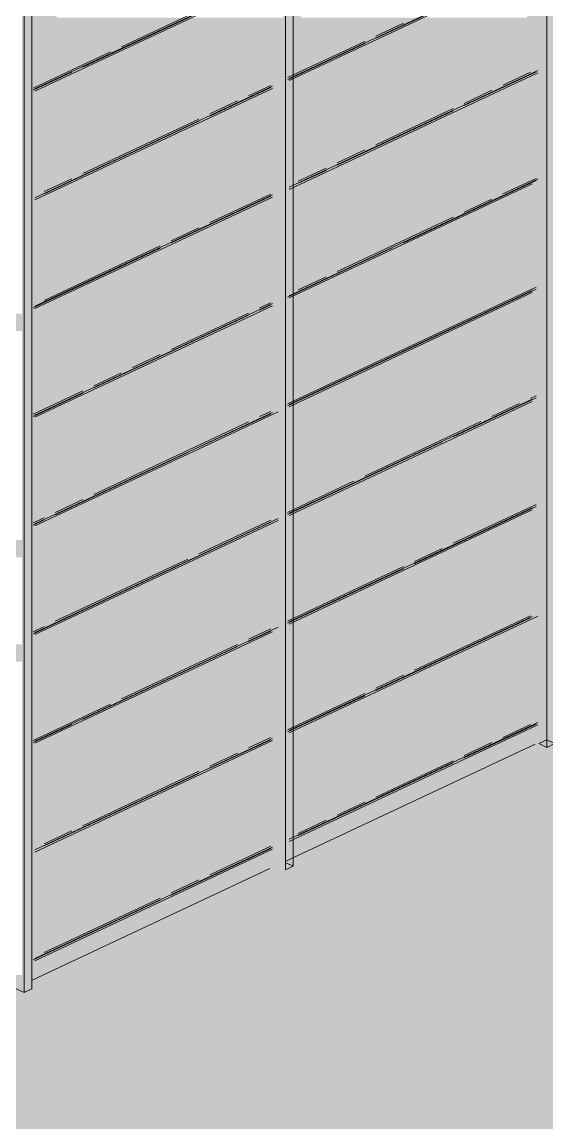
# Model space of a CAD drawing. Header units: millimetres. Extents: x 5 to 1315, y 5 to 292.
# Drawn here: x 1124.16 to 1129.18, y 208.25 to 218.79 of the extents above; entities that cross this region are included whole.
import ezdxf

# ---------------------------------------------------------------- set-up
doc = ezdxf.new("R2010")
doc.units = ezdxf.units.MM
doc.layers.add('EXISTING', color=7, linetype='Continuous')
doc.layers.add('IMAGES', color=7, linetype='Continuous')

# ---------------------------------------------------------------- blocks, each defined once
blk = doc.blocks.new('SHEET_03')
at = {"layer": 'EXISTING', "color": 250, "lineweight": 9}
for p, q in [((229.178, 211.917), (229.178, 228.568)), ((229.178, 228.498), (229.178, 211.846)), ((226.678, 210.743), (226.678, 227.395)), ((226.678, 227.324), (226.678, 210.673)), ((226.753, 210.708), (226.753, 227.359)), ((224.177, 226.15), (224.177, 209.499)), ((224.252, 209.534), (224.252, 226.185)), ((226.712, 218.23), (229.091, 219.347)), ((226.712, 218.251), (229.039, 219.343)), ((227.542, 218.635), (229.022, 219.33)), ((224.28, 218.15), (226.607, 219.242)), ((224.28, 218.129), (226.554, 219.196)), ((226.537, 219.225), (225.109, 218.555)), ((224.739, 218.36), (226.22, 219.055)), ((227.806, 218.78), (227.542, 218.656)), ((227.436, 218.606), (226.696, 218.259)), ((226.696, 218.238), (227.436, 218.586)), ((225.004, 218.505), (224.264, 218.158)), ((224.264, 218.137), (224.634, 218.311)), ((226.712, 217.21), (229.091, 218.327)), ((226.712, 217.189), (229.091, 218.306)), ((228.387, 217.992), (229.075, 218.314)), ((229.022, 218.31), (228.758, 218.186)), ((224.28, 217.109), (226.554, 218.177)), ((224.28, 217.088), (226.554, 218.156)), ((225.955, 217.891), (226.537, 218.164)), ((226.537, 218.184), (226.325, 218.085)), ((228.652, 218.137), (228.387, 218.012)), ((226.22, 218.035), (225.955, 217.911)), ((227.171, 217.421), (228.282, 217.942)), ((228.282, 217.963), (227.542, 217.615)), ((224.369, 217.146), (225.85, 217.841)), ((225.85, 217.862), (224.739, 217.34)), ((227.436, 217.566), (227.171, 217.442)), ((227.066, 217.392), (226.801, 217.268)), ((226.801, 217.247), (227.066, 217.371)), ((224.634, 217.291), (224.369, 217.167)), ((226.712, 216.17), (229.091, 217.287)), ((227.806, 216.678), (229.075, 217.274)), ((229.075, 217.294), (228.758, 217.145)), ((226.712, 216.149), (229.039, 217.241)), ((224.28, 216.069), (226.554, 217.136)), ((224.28, 216.048), (226.554, 217.115)), ((225.585, 216.676), (226.537, 217.123)), ((226.537, 217.144), (225.955, 216.871)), ((228.652, 217.096), (228.387, 216.972)), ((228.282, 216.922), (227.171, 216.401)), ((225.85, 216.821), (225.585, 216.697)), ((224.264, 216.056), (225.48, 216.626)), ((225.48, 216.647), (224.369, 216.126)), ((226.696, 216.157), (227.7, 216.628)), ((227.066, 216.351), (226.801, 216.227)), ((229.075, 216.254), (226.696, 215.137)), ((226.696, 215.116), (229.075, 216.233)), ((226.712, 215.129), (229.039, 216.221)), ((226.712, 215.108), (229.039, 216.2)), ((224.28, 215.028), (226.554, 216.095)), ((226.537, 216.103), (226.431, 216.053)), ((224.28, 215.007), (226.554, 216.074)), ((226.325, 216.004), (225.585, 215.656)), ((226.431, 216.032), (226.537, 216.082)), ((224.845, 215.288), (226.325, 215.983)), ((225.48, 215.607), (225.215, 215.482)), ((225.109, 215.433), (224.845, 215.309)), ((224.739, 215.259), (224.264, 215.036)), ((224.264, 215.015), (224.739, 215.238)), ((226.712, 214.088), (229.039, 215.18)), ((226.712, 214.067), (229.039, 215.159)), ((228.282, 214.82), (229.075, 215.192)), ((229.075, 215.213), (229.022, 215.188)), ((224.28, 213.966), (226.607, 215.058)), ((224.28, 213.987), (226.554, 215.054)), ((225.85, 214.719), (226.537, 215.041)), ((226.537, 215.062), (226.431, 215.013)), ((228.916, 215.138), (228.652, 215.014)), ((226.325, 214.963), (224.845, 214.268)), ((228.546, 214.965), (227.436, 214.443)), ((226.696, 214.075), (228.176, 214.77)), ((224.475, 214.073), (225.744, 214.669)), ((227.33, 214.394), (226.696, 214.096)), ((224.739, 214.218), (224.475, 214.094)), ((226.712, 213.047), (229.039, 214.14)), ((226.712, 213.027), (229.039, 214.119)), ((227.912, 213.605), (229.075, 214.151)), ((229.075, 214.172), (228.282, 213.8)), ((224.369, 214.045), (224.264, 213.995)), ((224.264, 213.974), (224.369, 214.024)), ((224.264, 212.933), (226.537, 214.001)), ((224.28, 212.946), (226.607, 214.039)), ((224.28, 212.926), (226.607, 214.018)), ((226.537, 214.022), (225.85, 213.699)), ((228.176, 213.75), (227.912, 213.626)), ((225.744, 213.649), (224.475, 213.053)), ((227.806, 213.577), (226.696, 213.055)), ((226.696, 213.034), (227.806, 213.556)), ((226.712, 211.986), (229.091, 213.103)), ((226.712, 212.007), (229.039, 213.099)), ((227.542, 212.391), (229.022, 213.086)), ((229.022, 213.107), (227.912, 212.585)), ((224.369, 213.004), (224.264, 212.954)), ((224.28, 211.906), (226.607, 212.998)), ((224.28, 211.885), (226.554, 212.952)), ((226.537, 212.981), (226.325, 212.882)), ((226.325, 212.861), (226.537, 212.96)), ((226.22, 212.832), (225.109, 212.311)), ((224.739, 212.116), (226.22, 212.811)), ((227.806, 212.536), (227.542, 212.412)), ((227.436, 212.362), (226.696, 212.015)), ((226.696, 211.994), (227.436, 212.341)), ((225.004, 212.261), (224.264, 211.913)), ((224.264, 211.893), (224.634, 212.066)), ((226.712, 210.966), (229.091, 212.083)), ((226.712, 210.945), (229.091, 212.062)), ((228.387, 211.747), (229.075, 212.07)), ((229.022, 212.066), (228.758, 211.942)), ((224.28, 210.865), (226.554, 211.932)), ((224.28, 210.844), (226.554, 211.911)), ((225.955, 211.646), (226.537, 211.919)), ((226.537, 211.94), (226.325, 211.841)), ((229.066, 211.876), (226.687, 210.759)), ((228.652, 211.892), (228.387, 211.768)), ((229.103, 211.882), (229.178, 211.917)), ((229.178, 211.846), (229.103, 211.882)), ((229.178, 211.917), (229.253, 211.882)), ((229.253, 211.882), (229.178, 211.846)), ((226.22, 211.791), (225.955, 211.667)), ((226.801, 211.003), (228.282, 211.698)), ((228.282, 211.718), (227.542, 211.371)), ((224.369, 210.902), (225.85, 211.597)), ((225.85, 211.617), (224.739, 211.096)), ((227.436, 211.321), (227.171, 211.197)), ((227.066, 211.148), (226.801, 211.023)), ((224.634, 211.046), (224.369, 210.922)), ((224.28, 209.824), (226.554, 210.892)), ((224.28, 209.803), (226.554, 210.871)), ((225.585, 210.432), (226.537, 210.879)), ((226.537, 210.899), (225.955, 210.626)), ((226.678, 210.743), (226.753, 210.708)), ((226.529, 210.685), (224.255, 209.617)), ((226.753, 210.708), (226.678, 210.673)), ((225.85, 210.577), (225.585, 210.453)), ((225.48, 210.403), (224.369, 209.882)), ((224.264, 209.811), (225.48, 210.382)), ((224.177, 209.499), (224.102, 209.534)), ((224.252, 209.534), (224.177, 209.499))]:
    blk.add_line(p, q, dxfattribs=at)
at = {"layer": 'IMAGES', "color": 7}
for points in [[(229.157, 214.167), (229.323, 214.167), (229.157, 226.5), (229.323, 226.5)], [(226.657, 218.167), (226.824, 218.167), (226.657, 222.167), (226.824, 222.167)], [(224.158, 217.167), (224.324, 217.167), (224.158, 220), (224.324, 220)], [(224.324, 218.333), (224.491, 218.333), (224.324, 219.167), (224.491, 219.167)], [(228.99, 218.333), (229.157, 218.333), (228.99, 219), (229.157, 219)], [(224.491, 218.667), (225.324, 218.667), (224.491, 218.833), (225.324, 218.833)], [(225.324, 218.667), (225.991, 218.667), (225.324, 218.833), (225.991, 218.833)], [(225.991, 218.667), (226.49, 218.667), (225.991, 218.833), (226.49, 218.833)], [(226.49, 218.167), (226.657, 218.167), (226.49, 218.833), (226.657, 218.833)], [(226.824, 218.667), (227.657, 218.667), (226.824, 218.833), (227.657, 218.833)], [(227.657, 218.667), (228.323, 218.667), (227.657, 218.833), (228.323, 218.833)], [(228.323, 218.667), (228.99, 218.667), (228.323, 218.833), (228.99, 218.833)], [(224.491, 218.5), (224.991, 218.5), (224.491, 218.667), (224.991, 218.667)], [(224.991, 218.5), (225.324, 218.5), (224.991, 218.667), (225.324, 218.667)], [(225.324, 218.5), (225.491, 218.5), (225.324, 218.667), (225.491, 218.667)], [(225.491, 218.5), (225.657, 218.5), (225.491, 218.667), (225.657, 218.667)], [(225.657, 218.5), (226.49, 218.5), (225.657, 218.667), (226.49, 218.667)], [(226.824, 218.5), (227.157, 218.5), (226.824, 218.667), (227.157, 218.667)], [(227.157, 218.5), (227.99, 218.5), (227.157, 218.667), (227.99, 218.667)], [(227.99, 218.5), (228.99, 218.5), (227.99, 218.667), (228.99, 218.667)], [(224.491, 218.333), (224.657, 218.333), (224.491, 218.5), (224.657, 218.5)], [(224.657, 218.333), (225.324, 218.333), (224.657, 218.5), (225.324, 218.5)], [(225.324, 218.333), (226.49, 218.333), (225.324, 218.5), (226.49, 218.5)], [(226.824, 218.333), (226.99, 218.333), (226.824, 218.5), (226.99, 218.5)], [(226.99, 218.333), (227.657, 218.333), (226.99, 218.5), (227.657, 218.5)], [(227.657, 218.333), (228.99, 218.333), (227.657, 218.5), (228.99, 218.5)], [(224.324, 218), (224.657, 218), (224.324, 218.333), (224.657, 218.333)], [(224.657, 218.167), (224.824, 218.167), (224.657, 218.333), (224.824, 218.333)], [(224.824, 218.167), (224.991, 218.167), (224.824, 218.333), (224.991, 218.333)], [(224.991, 218.167), (226.49, 218.167), (224.991, 218.333), (226.49, 218.333)], [(226.824, 218.167), (227.157, 218.167), (226.824, 218.333), (227.157, 218.333)], [(227.157, 218.167), (228.823, 218.167), (227.157, 218.333), (228.823, 218.333)], [(228.823, 218.167), (229.157, 218.167), (228.823, 218.333), (229.157, 218.333)], [(224.657, 218), (226.157, 218), (224.657, 218.167), (226.157, 218.167)], [(226.157, 218), (226.49, 218), (226.157, 218.167), (226.49, 218.167)], [(226.49, 218), (226.824, 218), (226.49, 218.167), (226.824, 218.167)], [(226.824, 218), (228.323, 218), (226.824, 218.167), (228.323, 218.167)], [(228.323, 218), (229.157, 218), (228.323, 218.167), (229.157, 218.167)], [(224.324, 217.333), (224.491, 217.333), (224.324, 218), (224.491, 218)], [(224.491, 217.833), (225.824, 217.833), (224.491, 218), (225.824, 218)], [(225.824, 217.833), (226.657, 217.833), (225.824, 218), (226.657, 218)], [(226.657, 217.167), (226.824, 217.167), (226.657, 218), (226.824, 218)], [(226.824, 217.833), (227.99, 217.833), (226.824, 218), (227.99, 218)], [(227.99, 217.833), (228.657, 217.833), (227.99, 218), (228.657, 218)], [(228.657, 217.833), (228.99, 217.833), (228.657, 218), (228.99, 218)], [(228.99, 217.167), (229.157, 217.167), (228.99, 218), (229.157, 218)], [(224.491, 217.667), (225.491, 217.667), (224.491, 217.833), (225.491, 217.833)], [(225.491, 217.667), (226.157, 217.667), (225.491, 217.833), (226.157, 217.833)], [(226.157, 217.667), (226.49, 217.667), (226.157, 217.833), (226.49, 217.833)], [(226.49, 217.167), (226.657, 217.167), (226.49, 217.833), (226.657, 217.833)], [(226.824, 217.667), (227.824, 217.667), (226.824, 217.833), (227.824, 217.833)], [(227.824, 217.667), (228.323, 217.667), (227.824, 217.833), (228.323, 217.833)], [(228.323, 217.667), (228.99, 217.667), (228.323, 217.833), (228.99, 217.833)], [(224.491, 217.5), (224.991, 217.5), (224.491, 217.667), (224.991, 217.667)], [(224.991, 217.5), (225.824, 217.5), (224.991, 217.667), (225.824, 217.667)], [(225.824, 217.5), (226.49, 217.5), (225.824, 217.667), (226.49, 217.667)], [(226.824, 217.5), (227.324, 217.5), (226.824, 217.667), (227.324, 217.667)], [(227.324, 217.5), (227.99, 217.5), (227.324, 217.667), (227.99, 217.667)], [(227.99, 217.5), (228.99, 217.5), (227.99, 217.667), (228.99, 217.667)], [(224.491, 217.333), (224.824, 217.333), (224.491, 217.5), (224.824, 217.5)], [(224.824, 217.333), (224.991, 217.333), (224.824, 217.5), (224.991, 217.5)], [(224.991, 217.333), (225.157, 217.333), (224.991, 217.5), (225.157, 217.5)], [(225.157, 217.333), (225.491, 217.333), (225.157, 217.5), (225.491, 217.5)], [(225.491, 217.333), (226.49, 217.333), (225.491, 217.5), (226.49, 217.5)], [(226.824, 217.333), (226.99, 217.333), (226.824, 217.5), (226.99, 217.5)], [(226.99, 217.333), (227.657, 217.333), (226.99, 217.5), (227.657, 217.5)], [(227.657, 217.333), (228.99, 217.333), (227.657, 217.5), (228.99, 217.5)], [(224.324, 217.167), (225.157, 217.167), (224.324, 217.333), (225.157, 217.333)], [(225.157, 217.167), (226.49, 217.167), (225.157, 217.333), (226.49, 217.333)], [(226.824, 217.167), (227.324, 217.167), (226.824, 217.333), (227.324, 217.333)], [(227.324, 217.167), (228.99, 217.167), (227.324, 217.333), (228.99, 217.333)], [(224.158, 217), (224.491, 217), (224.158, 217.167), (224.491, 217.167)], [(224.491, 217), (224.657, 217), (224.491, 217.167), (224.657, 217.167)], [(224.657, 217), (226.324, 217), (224.657, 217.167), (226.324, 217.167)], [(226.324, 217), (226.49, 217), (226.324, 217.167), (226.49, 217.167)], [(226.49, 217), (226.824, 217), (226.49, 217.167), (226.824, 217.167)], [(226.824, 217), (228.657, 217), (226.824, 217.167), (228.657, 217.167)], [(228.657, 217), (229.157, 217), (228.657, 217.167), (229.157, 217.167)], [(224.158, 216.167), (224.324, 216.167), (224.158, 217), (224.324, 217)], [(224.324, 216.167), (224.491, 216.167), (224.324, 217), (224.491, 217)], [(224.491, 216.833), (225.991, 216.833), (224.491, 217), (225.991, 217)], [(225.991, 216.833), (226.657, 216.833), (225.991, 217), (226.657, 217)], [(226.657, 216.167), (226.824, 216.167), (226.657, 217), (226.824, 217)], [(226.824, 216.833), (228.157, 216.833), (226.824, 217), (228.157, 217)], [(228.157, 216.833), (228.823, 216.833), (228.157, 217), (228.823, 217)], [(228.823, 216.833), (228.99, 216.833), (228.823, 217), (228.99, 217)], [(228.99, 216.167), (229.157, 216.167), (228.99, 217), (229.157, 217)], [(224.491, 216.667), (225.657, 216.667), (224.491, 216.833), (225.657, 216.833)], [(225.657, 216.667), (226.324, 216.667), (225.657, 216.833), (226.324, 216.833)], [(226.324, 216.667), (226.49, 216.667), (226.324, 216.833), (226.49, 216.833)], [(226.49, 216.167), (226.657, 216.167), (226.49, 216.833), (226.657, 216.833)], [(226.824, 216.667), (227.824, 216.667), (226.824, 216.833), (227.824, 216.833)], [(227.824, 216.667), (228.49, 216.667), (227.824, 216.833), (228.49, 216.833)], [(228.49, 216.667), (228.99, 216.667), (228.49, 216.833), (228.99, 216.833)], [(224.491, 216.5), (225.157, 216.5), (224.491, 216.667), (225.157, 216.667)], [(225.157, 216.5), (225.991, 216.5), (225.157, 216.667), (225.991, 216.667)], [(225.991, 216.5), (226.49, 216.5), (225.991, 216.667), (226.49, 216.667)], [(226.824, 216.5), (227.49, 216.5), (226.824, 216.667), (227.49, 216.667)], [(227.49, 216.5), (227.99, 216.5), (227.49, 216.667), (227.99, 216.667)], [(227.99, 216.5), (228.99, 216.5), (227.99, 216.667), (228.99, 216.667)], [(224.491, 216.333), (224.824, 216.333), (224.491, 216.5), (224.824, 216.5)], [(224.824, 216.333), (225.491, 216.333), (224.824, 216.5), (225.491, 216.5)], [(225.491, 216.333), (226.49, 216.333), (225.491, 216.5), (226.49, 216.5)], [(226.824, 216.333), (227.157, 216.333), (226.824, 216.5), (227.157, 216.5)], [(227.157, 216.333), (227.657, 216.333), (227.157, 216.5), (227.657, 216.5)], [(227.657, 216.333), (228.99, 216.333), (227.657, 216.5), (228.99, 216.5)], [(224.491, 216.167), (224.657, 216.167), (224.491, 216.333), (224.657, 216.333)], [(224.657, 216.167), (225.157, 216.167), (224.657, 216.333), (225.157, 216.333)], [(225.157, 216.167), (226.49, 216.167), (225.157, 216.333), (226.49, 216.333)], [(226.824, 216.167), (227.324, 216.167), (226.824, 216.333), (227.324, 216.333)], [(227.324, 216.167), (228.99, 216.167), (227.324, 216.333), (228.99, 216.333)], [(224.158, 216), (224.491, 216), (224.158, 216.167), (224.491, 216.167)], [(224.491, 216), (224.824, 216), (224.491, 216.167), (224.824, 216.167)], [(224.824, 216), (226.324, 216), (224.824, 216.167), (226.324, 216.167)], [(226.324, 216), (226.49, 216), (226.324, 216.167), (226.49, 216.167)], [(226.49, 216), (226.824, 216), (226.49, 216.167), (226.824, 216.167)], [(226.824, 216), (226.99, 216), (226.824, 216.167), (226.99, 216.167)], [(226.99, 216), (228.49, 216), (226.99, 216.167), (228.49, 216.167)], [(228.49, 216), (229.157, 216), (228.49, 216.167), (229.157, 216.167)], [(223.991, 215.833), (224.324, 215.833), (223.991, 216), (224.324, 216)], [(224.324, 215.167), (224.491, 215.167), (224.324, 216), (224.491, 216)], [(224.491, 215.833), (225.991, 215.833), (224.491, 216), (225.991, 216)], [(225.991, 215.833), (226.657, 215.833), (225.991, 216), (226.657, 216)], [(226.657, 210.667), (226.824, 210.667), (226.657, 216), (226.824, 216)], [(226.824, 215.833), (228.157, 215.833), (226.824, 216), (228.157, 216)], [(228.157, 215.833), (228.823, 215.833), (228.157, 216), (228.823, 216)], [(228.823, 215.833), (228.99, 215.833), (228.823, 216), (228.99, 216)], [(228.99, 215.167), (229.157, 215.167), (228.99, 216), (229.157, 216)], [(224.158, 213.833), (224.324, 213.833), (224.158, 215.833), (224.324, 215.833)], [(224.491, 215.667), (225.824, 215.667), (224.491, 215.833), (225.824, 215.833)], [(225.824, 215.667), (226.324, 215.667), (225.824, 215.833), (226.324, 215.833)], [(226.324, 215.667), (226.49, 215.667), (226.324, 215.833), (226.49, 215.833)], [(226.49, 215), (226.657, 215), (226.49, 215.833), (226.657, 215.833)], [(226.824, 215.667), (227.99, 215.667), (226.824, 215.833), (227.99, 215.833)], [(227.99, 215.667), (228.49, 215.667), (227.99, 215.833), (228.49, 215.833)], [(228.49, 215.667), (228.99, 215.667), (228.49, 215.833), (228.99, 215.833)], [(224.491, 215.5), (225.324, 215.5), (224.491, 215.667), (225.324, 215.667)], [(225.324, 215.5), (225.991, 215.5), (225.324, 215.667), (225.991, 215.667)], [(225.991, 215.5), (226.49, 215.5), (225.991, 215.667), (226.49, 215.667)], [(226.824, 215.5), (227.49, 215.5), (226.824, 215.667), (227.49, 215.667)], [(227.49, 215.5), (228.157, 215.5), (227.49, 215.667), (228.157, 215.667)], [(228.157, 215.5), (228.99, 215.5), (228.157, 215.667), (228.99, 215.667)], [(224.491, 215.333), (224.824, 215.333), (224.491, 215.5), (224.824, 215.5)], [(224.824, 215.333), (225.657, 215.333), (224.824, 215.5), (225.657, 215.5)], [(225.657, 215.333), (226.49, 215.333), (225.657, 215.5), (226.49, 215.5)], [(226.824, 215.333), (227.157, 215.333), (226.824, 215.5), (227.157, 215.5)], [(227.157, 215.333), (227.824, 215.333), (227.157, 215.5), (227.824, 215.5)], [(227.824, 215.333), (228.99, 215.333), (227.824, 215.5), (228.99, 215.5)], [(224.491, 215.167), (224.657, 215.167), (224.491, 215.333), (224.657, 215.333)], [(224.657, 215.167), (225.324, 215.167), (224.657, 215.333), (225.324, 215.333)], [(225.324, 215.167), (226.49, 215.167), (225.324, 215.333), (226.49, 215.333)], [(226.824, 215.167), (227.49, 215.167), (226.824, 215.333), (227.49, 215.333)], [(227.49, 215.167), (228.99, 215.167), (227.49, 215.333), (228.99, 215.333)], [(224.324, 215), (224.824, 215), (224.324, 215.167), (224.824, 215.167)], [(224.824, 215), (226.49, 215), (224.824, 215.167), (226.49, 215.167)], [(226.824, 215), (227.157, 215), (226.824, 215.167), (227.157, 215.167)], [(227.157, 215), (228.657, 215), (227.157, 215.167), (228.657, 215.167)], [(228.657, 215), (229.157, 215), (228.657, 215.167), (229.157, 215.167)], [(224.324, 214.167), (224.491, 214.167), (224.324, 215), (224.491, 215)], [(224.491, 214.833), (225.991, 214.833), (224.491, 215), (225.991, 215)], [(225.991, 214.833), (226.657, 214.833), (225.991, 215), (226.657, 215)], [(226.824, 214.833), (228.323, 214.833), (226.824, 215), (228.323, 215)], [(228.323, 214.833), (229.157, 214.833), (228.323, 215), (229.157, 215)], [(224.491, 214.667), (225.657, 214.667), (224.491, 214.833), (225.657, 214.833)], [(225.657, 214.667), (225.991, 214.667), (225.657, 214.833), (225.991, 214.833)], [(225.991, 214.667), (226.157, 214.667), (225.991, 214.833), (226.157, 214.833)], [(226.157, 214.667), (226.324, 214.667), (226.157, 214.833), (226.324, 214.833)], [(226.324, 214.667), (226.49, 214.667), (226.324, 214.833), (226.49, 214.833)], [(226.49, 214), (226.657, 214), (226.49, 214.833), (226.657, 214.833)], [(226.824, 214.667), (227.99, 214.667), (226.824, 214.833), (227.99, 214.833)], [(227.99, 214.667), (228.49, 214.667), (227.99, 214.833), (228.49, 214.833)], [(228.49, 214.667), (228.99, 214.667), (228.49, 214.833), (228.99, 214.833)], [(228.99, 214.167), (229.157, 214.167), (228.99, 214.833), (229.157, 214.833)], [(224.491, 214.5), (225.491, 214.5), (224.491, 214.667), (225.491, 214.667)], [(225.491, 214.5), (225.991, 214.5), (225.491, 214.667), (225.991, 214.667)], [(225.991, 214.5), (226.49, 214.5), (225.991, 214.667), (226.49, 214.667)], [(226.824, 214.5), (227.657, 214.5), (226.824, 214.667), (227.657, 214.667)], [(227.657, 214.5), (228.157, 214.5), (227.657, 214.667), (228.157, 214.667)], [(228.157, 214.5), (228.99, 214.5), (228.157, 214.667), (228.99, 214.667)], [(224.491, 214.333), (224.991, 214.333), (224.491, 214.5), (224.991, 214.5)], [(224.991, 214.333), (225.657, 214.333), (224.991, 214.5), (225.657, 214.5)], [(225.657, 214.333), (226.49, 214.333), (225.657, 214.5), (226.49, 214.5)], [(226.824, 214.333), (227.324, 214.333), (226.824, 214.5), (227.324, 214.5)], [(227.324, 214.333), (227.99, 214.333), (227.324, 214.5), (227.99, 214.5)], [(227.99, 214.333), (228.99, 214.333), (227.99, 214.5), (228.99, 214.5)], [(224.491, 214.167), (224.657, 214.167), (224.491, 214.333), (224.657, 214.333)], [(224.657, 214.167), (225.324, 214.167), (224.657, 214.333), (225.324, 214.333)], [(225.324, 214.167), (226.49, 214.167), (225.324, 214.333), (226.49, 214.333)], [(226.824, 214.167), (227.49, 214.167), (226.824, 214.333), (227.49, 214.333)], [(227.49, 214.167), (228.99, 214.167), (227.49, 214.333), (228.99, 214.333)], [(224.324, 214), (224.991, 214), (224.324, 214.167), (224.991, 214.167)], [(224.991, 214), (226.49, 214), (224.991, 214.167), (226.49, 214.167)], [(226.824, 214), (227.157, 214), (226.824, 214.167), (227.157, 214.167)], [(227.157, 214), (228.823, 214), (227.157, 214.167), (228.823, 214.167)], [(228.823, 214), (228.99, 214), (228.823, 214.167), (228.99, 214.167)], [(228.99, 214), (229.323, 214), (228.99, 214.167), (229.323, 214.167)], [(224.324, 213.833), (224.657, 213.833), (224.324, 214), (224.657, 214)], [(224.657, 213.833), (226.324, 213.833), (224.657, 214), (226.324, 214)], [(226.324, 213.833), (226.657, 213.833), (226.324, 214), (226.657, 214)], [(226.824, 213.833), (228.49, 213.833), (226.824, 214), (228.49, 214)], [(228.49, 213.833), (229.157, 213.833), (228.49, 214), (229.157, 214)], [(229.157, 212.167), (229.323, 212.167), (229.157, 214), (229.323, 214)], [(223.991, 213.667), (224.324, 213.667), (223.991, 213.833), (224.324, 213.833)], [(224.324, 213.167), (224.491, 213.167), (224.324, 213.833), (224.491, 213.833)], [(224.491, 213.667), (225.824, 213.667), (224.491, 213.833), (225.824, 213.833)], [(225.824, 213.667), (226.657, 213.667), (225.824, 213.833), (226.657, 213.833)], [(226.824, 213.667), (227.99, 213.667), (226.824, 213.833), (227.99, 213.833)], [(227.99, 213.667), (228.657, 213.667), (227.99, 213.833), (228.657, 213.833)], [(228.657, 213.667), (228.99, 213.667), (228.657, 213.833), (228.99, 213.833)], [(228.99, 213.167), (229.157, 213.167), (228.99, 213.833), (229.157, 213.833)], [(224.158, 212.833), (224.324, 212.833), (224.158, 213.667), (224.324, 213.667)], [(224.491, 213.5), (225.491, 213.5), (224.491, 213.667), (225.491, 213.667)], [(225.491, 213.5), (226.157, 213.5), (225.491, 213.667), (226.157, 213.667)], [(226.157, 213.5), (226.49, 213.5), (226.157, 213.667), (226.49, 213.667)], [(226.49, 213), (226.657, 213), (226.49, 213.667), (226.657, 213.667)], [(226.824, 213.5), (227.657, 213.5), (226.824, 213.667), (227.657, 213.667)], [(227.657, 213.5), (228.323, 213.5), (227.657, 213.667), (228.323, 213.667)], [(228.323, 213.5), (228.99, 213.5), (228.323, 213.667), (228.99, 213.667)], [(224.491, 213.333), (225.157, 213.333), (224.491, 213.5), (225.157, 213.5)], [(225.157, 213.333), (225.824, 213.333), (225.157, 213.5), (225.824, 213.5)], [(225.824, 213.333), (226.49, 213.333), (225.824, 213.5), (226.49, 213.5)], [(226.824, 213.333), (227.324, 213.333), (226.824, 213.5), (227.324, 213.5)], [(227.324, 213.333), (227.99, 213.333), (227.324, 213.5), (227.99, 213.5)], [(227.99, 213.333), (228.99, 213.333), (227.99, 213.5), (228.99, 213.5)], [(224.491, 213.167), (224.824, 213.167), (224.491, 213.333), (224.824, 213.333)], [(224.824, 213.167), (225.324, 213.167), (224.824, 213.333), (225.324, 213.333)], [(225.324, 213.167), (226.49, 213.167), (225.324, 213.333), (226.49, 213.333)], [(226.824, 213.167), (226.99, 213.167), (226.824, 213.333), (226.99, 213.333)], [(226.99, 213.167), (227.657, 213.167), (226.99, 213.333), (227.657, 213.333)], [(227.657, 213.167), (228.99, 213.167), (227.657, 213.333), (228.99, 213.333)], [(224.324, 213), (224.991, 213), (224.324, 213.167), (224.991, 213.167)], [(224.991, 213), (226.49, 213), (224.991, 213.167), (226.49, 213.167)], [(226.824, 213), (227.324, 213), (226.824, 213.167), (227.324, 213.167)], [(227.324, 213), (228.823, 213), (227.324, 213.167), (228.823, 213.167)], [(228.823, 213), (229.157, 213), (228.823, 213.167), (229.157, 213.167)], [(224.324, 212.833), (224.657, 212.833), (224.324, 213), (224.657, 213)], [(224.657, 212.833), (226.157, 212.833), (224.657, 213), (226.157, 213)], [(226.157, 212.833), (226.657, 212.833), (226.157, 213), (226.657, 213)], [(226.824, 212.833), (226.99, 212.833), (226.824, 213), (226.99, 213)], [(226.99, 212.833), (228.49, 212.833), (226.99, 213), (228.49, 213)], [(228.49, 212.833), (229.157, 212.833), (228.49, 213), (229.157, 213)], [(223.991, 212.667), (224.324, 212.667), (223.991, 212.833), (224.324, 212.833)], [(224.324, 212.167), (224.491, 212.167), (224.324, 212.833), (224.491, 212.833)], [(224.491, 212.667), (225.991, 212.667), (224.491, 212.833), (225.991, 212.833)], [(225.991, 212.667), (226.657, 212.667), (225.991, 212.833), (226.657, 212.833)], [(226.824, 212.667), (228.157, 212.667), (226.824, 212.833), (228.157, 212.833)], [(228.157, 212.667), (228.823, 212.667), (228.157, 212.833), (228.823, 212.833)], [(228.823, 212.667), (228.99, 212.667), (228.823, 212.833), (228.99, 212.833)], [(228.99, 212.167), (229.157, 212.167), (228.99, 212.833), (229.157, 212.833)], [(224.158, 209.833), (224.324, 209.833), (224.158, 212.667), (224.324, 212.667)], [(224.491, 212.5), (225.657, 212.5), (224.491, 212.667), (225.657, 212.667)], [(225.657, 212.5), (226.157, 212.5), (225.657, 212.667), (226.157, 212.667)], [(226.157, 212.5), (226.49, 212.5), (226.157, 212.667), (226.49, 212.667)], [(226.49, 211.833), (226.657, 211.833), (226.49, 212.667), (226.657, 212.667)], [(226.824, 212.5), (227.824, 212.5), (226.824, 212.667), (227.824, 212.667)], [(227.824, 212.5), (228.49, 212.5), (227.824, 212.667), (228.49, 212.667)], [(228.49, 212.5), (228.99, 212.5), (228.49, 212.667), (228.99, 212.667)], [(224.491, 212.333), (225.324, 212.333), (224.491, 212.5), (225.324, 212.5)], [(225.324, 212.333), (225.824, 212.333), (225.324, 212.5), (225.824, 212.5)], [(225.824, 212.333), (226.49, 212.333), (225.824, 212.5), (226.49, 212.5)], [(226.824, 212.333), (227.49, 212.333), (226.824, 212.5), (227.49, 212.5)], [(227.49, 212.333), (228.157, 212.333), (227.49, 212.5), (228.157, 212.5)], [(228.157, 212.333), (228.99, 212.333), (228.157, 212.5), (228.99, 212.5)], [(224.491, 212.167), (224.824, 212.167), (224.491, 212.333), (224.824, 212.333)], [(224.824, 212.167), (225.491, 212.167), (224.824, 212.333), (225.491, 212.333)], [(225.491, 212.167), (226.49, 212.167), (225.491, 212.333), (226.49, 212.333)], [(226.824, 212.167), (226.99, 212.167), (226.824, 212.333), (226.99, 212.333)], [(226.99, 212.167), (227.657, 212.167), (226.99, 212.333), (227.657, 212.333)], [(227.657, 212.167), (228.99, 212.167), (227.657, 212.333), (228.99, 212.333)], [(224.324, 212), (224.657, 212), (224.324, 212.167), (224.657, 212.167)], [(224.657, 212), (224.824, 212), (224.657, 212.167), (224.824, 212.167)], [(224.824, 212), (225.157, 212), (224.824, 212.167), (225.157, 212.167)], [(225.157, 212), (226.49, 212), (225.157, 212.167), (226.49, 212.167)], [(226.824, 212), (227.324, 212), (226.824, 212.167), (227.324, 212.167)], [(227.324, 212), (228.823, 212), (227.324, 212.167), (228.823, 212.167)], [(228.823, 212), (229.157, 212), (228.823, 212.167), (229.157, 212.167)], [(229.157, 212), (229.49, 212), (229.157, 212.167), (229.49, 212.167)], [(224.324, 211.833), (224.824, 211.833), (224.324, 212), (224.824, 212)], [(224.824, 211.833), (226.49, 211.833), (224.824, 212), (226.49, 212)], [(226.824, 211.833), (226.99, 211.833), (226.824, 212), (226.99, 212)], [(226.99, 211.833), (228.49, 211.833), (226.99, 212), (228.49, 212)], [(228.49, 211.833), (228.823, 211.833), (228.49, 212), (228.823, 212)], [(228.823, 211.833), (228.99, 211.833), (228.823, 212), (228.99, 212)], [(228.99, 211.833), (229.157, 211.833), (228.99, 212), (229.157, 212)], [(229.157, 211.833), (229.323, 211.833), (229.157, 212), (229.323, 212)], [(224.324, 211), (224.491, 211), (224.324, 211.833), (224.491, 211.833)], [(224.491, 211.667), (225.991, 211.667), (224.491, 211.833), (225.991, 211.833)], [(225.991, 211.667), (226.657, 211.667), (225.991, 211.833), (226.657, 211.833)], [(226.824, 211.667), (228.157, 211.667), (226.824, 211.833), (228.157, 211.833)], [(228.157, 211.667), (229.323, 211.667), (228.157, 211.833), (229.323, 211.833)], [(224.491, 211.5), (225.657, 211.5), (224.491, 211.667), (225.657, 211.667)], [(225.657, 211.5), (226.157, 211.5), (225.657, 211.667), (226.157, 211.667)], [(226.157, 211.5), (226.49, 211.5), (226.157, 211.667), (226.49, 211.667)], [(226.49, 210.833), (226.657, 210.833), (226.49, 211.667), (226.657, 211.667)], [(226.824, 211.5), (227.99, 211.5), (226.824, 211.667), (227.99, 211.667)], [(227.99, 211.5), (228.823, 211.5), (227.99, 211.667), (228.823, 211.667)], [(228.823, 211.5), (255.152, 211.5), (228.823, 211.667), (255.152, 211.667)], [(224.491, 211.333), (225.324, 211.333), (224.491, 211.5), (225.324, 211.5)], [(225.324, 211.333), (225.991, 211.333), (225.324, 211.5), (225.991, 211.5)], [(225.991, 211.333), (226.49, 211.333), (225.991, 211.5), (226.49, 211.5)], [(226.824, 211.333), (227.657, 211.333), (226.824, 211.5), (227.657, 211.5)], [(227.657, 211.333), (227.824, 211.333), (227.657, 211.5), (227.824, 211.5)], [(227.824, 211.333), (227.99, 211.333), (227.824, 211.5), (227.99, 211.5)], [(227.99, 211.333), (228.49, 211.333), (227.99, 211.5), (228.49, 211.5)], [(228.49, 211.333), (255.152, 211.333), (228.49, 211.5), (255.152, 211.5)], [(224.491, 211.167), (224.991, 211.167), (224.491, 211.333), (224.991, 211.333)], [(224.991, 211.167), (225.657, 211.167), (224.991, 211.333), (225.657, 211.333)], [(225.657, 211.167), (226.49, 211.167), (225.657, 211.333), (226.49, 211.333)], [(226.824, 211.167), (227.157, 211.167), (226.824, 211.333), (227.157, 211.333)], [(227.157, 211.167), (227.657, 211.167), (227.157, 211.333), (227.657, 211.333)], [(227.657, 211.167), (227.824, 211.167), (227.657, 211.333), (227.824, 211.333)], [(227.824, 211.167), (228.157, 211.167), (227.824, 211.333), (228.157, 211.333)], [(228.157, 211.167), (255.152, 211.167), (228.157, 211.333), (255.152, 211.333)], [(224.491, 211), (224.657, 211), (224.491, 211.167), (224.657, 211.167)], [(224.657, 211), (225.324, 211), (224.657, 211.167), (225.324, 211.167)], [(225.324, 211), (226.49, 211), (225.324, 211.167), (226.49, 211.167)], [(226.824, 211), (227.157, 211), (226.824, 211.167), (227.157, 211.167)], [(227.157, 211), (227.49, 211), (227.157, 211.167), (227.49, 211.167)], [(227.49, 211), (227.824, 211), (227.49, 211.167), (227.824, 211.167)], [(227.824, 211), (255.152, 211), (227.824, 211.167), (255.152, 211.167)], [(224.324, 210.833), (224.991, 210.833), (224.324, 211), (224.991, 211)], [(224.991, 210.833), (226.49, 210.833), (224.991, 211), (226.49, 211)], [(226.824, 210.833), (227.49, 210.833), (226.824, 211), (227.49, 211)], [(227.49, 210.833), (255.152, 210.833), (227.49, 211), (255.152, 211)], [(224.324, 210), (224.491, 210), (224.324, 210.833), (224.491, 210.833)], [(224.491, 210.667), (226.157, 210.667), (224.491, 210.833), (226.157, 210.833)], [(226.157, 210.667), (226.657, 210.667), (226.157, 210.833), (226.657, 210.833)], [(226.824, 210.667), (226.99, 210.667), (226.824, 210.833), (226.99, 210.833)], [(226.99, 210.667), (255.152, 210.667), (226.99, 210.833), (255.152, 210.833)], [(224.491, 210.5), (225.657, 210.5), (224.491, 210.667), (225.657, 210.667)], [(225.657, 210.5), (226.824, 210.5), (225.657, 210.667), (226.824, 210.667)], [(226.824, 210.5), (255.152, 210.5), (226.824, 210.667), (255.152, 210.667)], [(224.491, 210.333), (225.324, 210.333), (224.491, 210.5), (225.324, 210.5)], [(225.324, 210.333), (225.657, 210.333), (225.324, 210.5), (225.657, 210.5)], [(225.657, 210.333), (225.824, 210.333), (225.657, 210.5), (225.824, 210.5)], [(225.824, 210.333), (226.324, 210.333), (225.824, 210.5), (226.324, 210.5)], [(226.324, 210.333), (235.989, 210.333), (226.324, 210.5), (235.989, 210.5)], [(224.491, 210.167), (224.991, 210.167), (224.491, 210.333), (224.991, 210.333)], [(224.991, 210.167), (225.991, 210.167), (224.991, 210.333), (225.991, 210.333)], [(225.991, 210.167), (235.655, 210.167), (225.991, 210.333), (235.655, 210.333)], [(224.491, 210), (224.824, 210), (224.491, 210.167), (224.824, 210.167)], [(224.824, 210), (225.657, 210), (224.824, 210.167), (225.657, 210.167)], [(225.657, 210), (235.322, 210), (225.657, 210.167), (235.322, 210.167)], [(224.324, 209.833), (225.324, 209.833), (224.324, 210), (225.324, 210)], [(225.324, 209.833), (234.989, 209.833), (225.324, 210), (234.989, 210)], [(224.158, 209.667), (224.491, 209.667), (224.158, 209.833), (224.491, 209.833)], [(224.491, 209.667), (224.991, 209.667), (224.491, 209.833), (224.991, 209.833)], [(224.991, 209.667), (234.656, 209.667), (224.991, 209.833), (234.656, 209.833)], [(223.991, 209.5), (224.324, 209.5), (223.991, 209.667), (224.324, 209.667)], [(224.324, 209.5), (224.657, 209.5), (224.324, 209.667), (224.657, 209.667)], [(224.657, 209.5), (234.322, 209.5), (224.657, 209.667), (234.322, 209.667)], [(223.324, 209.333), (224.324, 209.333), (223.324, 209.5), (224.324, 209.5)], [(224.324, 209.333), (233.989, 209.333), (224.324, 209.5), (233.989, 209.5)], [(223.824, 209.167), (233.489, 209.167), (223.824, 209.333), (233.489, 209.333)], [(223.324, 209), (233.156, 209), (223.324, 209.167), (233.156, 209.167)], [(223.158, 208.833), (232.823, 208.833), (223.158, 209), (232.823, 209)], [(222.825, 208.667), (232.489, 208.667), (222.825, 208.833), (232.489, 208.833)], [(222.491, 208.5), (232.156, 208.5), (222.491, 208.667), (232.156, 208.667)], [(222.158, 208.333), (231.823, 208.333), (222.158, 208.5), (231.823, 208.5)], [(221.825, 208.167), (231.49, 208.167), (221.825, 208.333), (231.49, 208.333)]]:
    blk.add_solid(points, dxfattribs=at)

msp = doc.modelspace()

# ---------------------------------------------------------------- block references
msp.add_blockref('SHEET_03', (900, 0))

doc.saveas('drawing.dxf')
